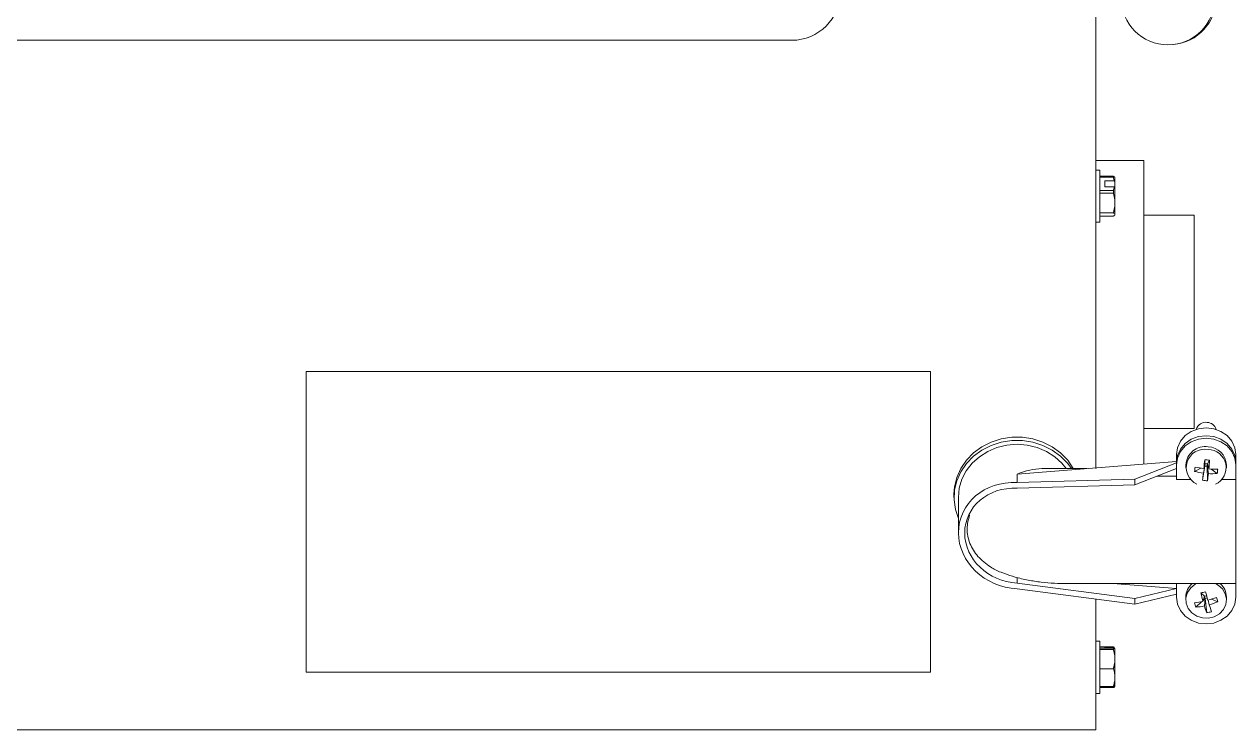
# Model space of a CAD drawing. Extents: x 2.2 to 29, y 8 to 42.7.
# Drawn here: x 16.03 to 25.64, y 8.04 to 13.64 of the extents above; entities that cross this region are included whole.
import ezdxf

# ---------------------------------------------------------------- set-up
doc = ezdxf.new("R2010")
doc.units = 0
doc.header["$LTSCALE"] = 0.5
doc.header["$MEASUREMENT"] = 0
doc.layers.add('OBJ', color=3, linetype='CONTINUOUS')

msp = doc.modelspace()

# ---------------------------------------------------------------- linework, layer by layer
at = {"layer": 'OBJ', "linetype": 'Continuous', "lineweight": 15}
for p, q in [((24.532203, 14.514884), (24.532203, 12.386323)), ((14.245216, 13.513165), (22.120214, 13.513165)), ((24.912204, 12.559885), (24.912204, 11.717671)), ((24.563207, 12.483872), (24.563207, 12.404974)), ((24.671659, 12.434753), (24.563207, 12.434753)), ((24.563207, 12.426183), (24.671659, 12.426183)), ((24.563207, 12.404974), (24.563207, 12.069874)), ((24.603203, 12.397136), (24.677948, 12.397136)), ((24.603203, 12.397136), (24.603203, 12.350006)), ((24.671659, 12.434753), (24.671659, 12.426183)), ((24.683205, 12.426694), (24.683205, 12.391391)), ((24.532203, 12.386323), (24.532203, 10.115693)), ((24.671659, 12.320959), (24.563207, 12.320959)), ((24.563207, 12.301215), (24.671659, 12.301215)), ((24.677948, 12.350006), (24.603203, 12.350006)), ((24.671659, 12.320959), (24.671659, 12.301215)), ((24.683205, 12.391391), (24.683205, 12.344261)), ((24.683205, 12.344261), (24.683205, 12.24895)), ((24.683205, 12.24895), (24.683205, 12.195602)), ((24.563207, 12.143337), (24.671659, 12.143337)), ((24.671659, 12.118998), (24.563207, 12.118998)), ((24.683205, 12.195602), (24.683205, 12.135279)), ((24.683205, 12.135279), (24.683205, 12.127057)), ((25.312207, 12.126888), (25.312207, 11.569575)), ((24.912204, 11.717671), (24.912204, 10.151329)), ((25.312207, 11.569575), (25.312207, 10.432886)), ((18.269707, 10.885982), (23.219704, 10.885982)), ((18.269707, 10.885982), (18.269707, 10.409084)), ((23.219704, 10.885982), (23.219704, 10.409084)), ((18.269707, 10.409084), (18.269707, 8.502777)), ((23.219704, 10.409084), (23.219704, 8.502777)), ((25.172207, 10.226912), (25.172207, 10.163973)), ((25.642201, 10.235693), (25.642201, 10.221466)), ((25.642201, 10.226912), (25.642201, 10.213548)), ((25.642201, 10.213548), (25.642201, 10.180883)), ((25.172207, 10.17182), (23.907204, 10.072125)), ((25.172207, 10.161253), (24.842204, 10.031704)), ((24.842204, 9.986391), (25.172207, 10.115939)), ((25.172207, 10.144956), (25.172207, 10.163973)), ((25.172207, 10.028797), (25.172207, 10.144956)), ((25.315709, 10.093649), (25.364753, 10.119863)), ((25.379593, 10.023343), (25.39602, 10.136573)), ((25.384981, 10.07998), (25.39602, 10.136573)), ((25.397991, 10.155065), (25.388896, 10.116714)), ((25.39326, 10.135097), (25.39602, 10.136573)), ((25.397991, 10.155065), (25.39602, 10.136573)), ((25.416417, 10.134783), (25.39602, 10.136573)), ((25.39694, 10.185881), (25.397991, 10.155065)), ((25.397991, 10.155065), (25.418398, 10.153277)), ((25.416417, 10.134783), (25.418398, 10.153277)), ((25.417468, 10.020025), (25.416417, 10.134783)), ((25.416417, 10.134783), (25.425513, 10.076427)), ((25.42524, 10.12841), (25.416417, 10.134783)), ((25.434815, 10.182561), (25.418398, 10.153277)), ((25.429427, 10.113161), (25.418398, 10.153277)), ((25.495039, 10.077929), (25.447543, 10.112276)), ((25.642089, 10.170771), (25.642089, 10.180883)), ((25.642201, 10.170318), (25.642098, 10.170318)), ((25.642201, 10.170318), (25.642201, 10.180883)), ((25.642201, 10.163973), (25.642201, 10.170318)), ((25.642201, 10.144956), (25.642201, 10.163973)), ((25.642201, 10.144956), (25.642201, 10.028797)), ((23.907204, 10.005657), (23.907204, 10.072125)), ((24.842204, 10.031704), (23.907204, 10.005657)), ((24.842204, 9.986391), (24.842204, 10.031704)), ((25.018117, 10.05545), (25.172207, 10.05545)), ((25.172207, 10.028797), (25.283682, 10.028797)), ((25.530726, 10.028797), (25.642201, 10.028797)), ((25.642201, 10.028797), (25.642201, 9.20404)), ((23.907204, 9.960341), (24.842204, 9.986391)), ((23.907204, 9.208107), (23.907204, 9.252561)), ((24.842204, 9.086781), (23.907204, 9.208107)), ((23.907204, 9.162791), (24.842204, 9.041465)), ((24.668139, 9.20404), (25.172207, 9.164316)), ((25.172207, 9.164316), (24.842204, 9.086781)), ((25.172207, 9.20404), (25.172207, 9.097263)), ((25.365279, 9.130011), (25.394631, 9.104223)), ((25.642201, 9.097263), (25.642201, 9.213422)), ((24.532203, 9.081691), (24.532203, 8.044887)), ((24.842204, 9.041465), (25.172207, 9.119)), ((24.842204, 9.041465), (24.842204, 9.086781)), ((25.325227, 9.017719), (25.371361, 9.060027)), ((25.394631, 9.104223), (25.382231, 9.062317)), ((25.385347, 9.072861), (25.39999, 9.08629)), ((25.392875, 9.026695), (25.39999, 9.08629)), ((25.394631, 9.104223), (25.410898, 9.108217)), ((25.394631, 9.104223), (25.39999, 9.08629)), ((25.416145, 9.090256), (25.39999, 9.08629)), ((25.4124, 8.972399), (25.39999, 9.08629)), ((25.423973, 9.072638), (25.432177, 9.036347)), ((25.499131, 9.060423), (25.448782, 9.079919)), ((24.563207, 8.747682), (24.563207, 8.333681)), ((24.563207, 8.701357), (24.671659, 8.701357)), ((24.671659, 8.691694), (24.563207, 8.691694)), ((24.563207, 8.681392), (24.671659, 8.681392)), ((24.603203, 8.698689), (24.677948, 8.698689)), ((24.603203, 8.698689), (24.603203, 8.694362)), ((24.677948, 8.694362), (24.603203, 8.694362)), ((24.671659, 8.691694), (24.671659, 8.681392)), ((24.683205, 8.689434), (24.683205, 8.685104)), ((24.683205, 8.685104), (24.683205, 8.630751)), ((24.683205, 8.630751), (24.683205, 8.57906)), ((24.683205, 8.57906), (24.683205, 8.481838)), ((24.563207, 8.528419), (24.671659, 8.528419)), ((24.683205, 8.481838), (24.683205, 8.434291)), ((24.671659, 8.38771), (24.563207, 8.38771)), ((24.563207, 8.380008), (24.671659, 8.380008)), ((24.671659, 8.38771), (24.671659, 8.380008)), ((24.683205, 8.434291), (24.683205, 8.391931))]:
    msp.add_line(p, q, dxfattribs=at)
at = {"layer": 'OBJ', "linetype": 'Continuous', "lineweight": 15, "flags": 128}
for points in [[(25.642201, 10.226912), (25.634194, 10.282037), (25.610719, 10.333405), (25.573379, 10.377515), (25.52471, 10.41136), (25.468024, 10.432637), (25.407209, 10.439895), (25.346384, 10.432637), (25.289708, 10.41136), (25.241039, 10.377515), (25.203689, 10.333405), (25.180214, 10.282037), (25.172207, 10.226912)], [(23.407205, 9.912716), (23.411256, 9.970274), (23.429123, 10.045409), (23.460742, 10.116728), (23.505206, 10.182176), (23.561234, 10.239873), (23.627217, 10.288159), (23.701253, 10.325642), (23.781217, 10.351249), (23.864805, 10.364237), (23.949608, 10.364237), (24.033195, 10.351249), (24.113154, 10.325642), (24.187191, 10.288159), (24.253174, 10.239873), (24.309202, 10.182176), (24.353666, 10.116728), (24.354243, 10.115693)], [(23.442203, 9.720798), (23.418427, 9.79189), (23.407656, 9.868127), (23.411256, 9.944916), (23.429123, 10.020053), (23.460742, 10.09137), (23.505206, 10.156818), (23.561234, 10.214517), (23.627217, 10.262802), (23.701253, 10.300284), (23.781217, 10.325891), (23.864805, 10.33888), (23.949608, 10.33888), (24.033195, 10.325891), (24.113154, 10.300284), (24.187191, 10.262802), (24.253174, 10.214517), (24.309202, 10.156818), (24.339094, 10.115693)], [(23.442203, 9.887358), (23.449271, 9.96054), (23.47025, 10.031498), (23.504502, 10.098075), (23.550993, 10.158252), (23.608308, 10.210195), (23.674704, 10.252331), (23.748167, 10.283377), (23.826461, 10.302389), (23.907204, 10.308791), (23.987952, 10.302389), (24.066245, 10.283377), (24.139704, 10.252331), (24.2061, 10.210195), (24.263414, 10.158252), (24.298041, 10.115693)], [(25.172207, 10.163973), (25.180214, 10.219098), (25.203689, 10.270463), (25.241039, 10.314573), (25.289708, 10.348421), (25.346384, 10.369698), (25.407209, 10.376956), (25.468024, 10.369698), (25.52471, 10.348421), (25.573379, 10.314573), (25.610719, 10.270463), (25.634194, 10.219098), (25.642201, 10.163973)], [(25.172207, 10.144956), (25.180214, 10.200078), (25.203689, 10.251446), (25.241039, 10.295556), (25.289708, 10.329404), (25.346384, 10.350681), (25.407209, 10.357937), (25.468024, 10.350681), (25.52471, 10.329404), (25.573379, 10.295556), (25.610719, 10.251446), (25.634194, 10.200078), (25.642201, 10.144956)], [(25.331741, 9.20404), (25.321172, 9.198481), (25.284883, 9.170018), (25.259455, 9.133125), (25.247168, 9.091082), (25.249092, 9.047622), (25.265077, 9.006608), (25.293678, 8.971683), (25.33237, 8.945952), (25.377716, 8.931703), (25.425681, 8.930197), (25.472004, 8.941573), (25.512563, 8.964817), (25.543764, 8.997862), (25.562838, 9.037778), (25.568076, 9.081013), (25.559018, 9.123726), (25.53648, 9.162124), (25.502445, 9.192795), (25.482677, 9.20404)], [(25.172207, 9.097263), (25.180214, 9.042138), (25.203689, 8.990773), (25.241039, 8.946663), (25.289708, 8.912815), (25.346384, 8.891538), (25.407209, 8.88428), (25.468024, 8.891538), (25.52471, 8.912815), (25.573379, 8.946663), (25.610719, 8.990773), (25.634194, 9.042138), (25.642201, 9.097263)]]:
    msp.add_lwpolyline(points, dxfattribs=at)
at = {"layer": 'OBJ', "linetype": 'Continuous', "lineweight": 15}
for centre, radius, start, end in [((22.120215, 13.899075), 0.385909, 270, 0), ((25.10442, 13.849107), 0.3725, 180, 0), ((25.114905, 13.85016), 0.3725, 274.9251865, 0), ((25.40509, 10.401899), 0.081331, 82.9280243, 161.7375281), ((25.411187, 10.403711), 0.078997, 17.4386262, 87.1587554), ((25.40099, 10.136262), 0.155008, 81.9464531, 176.9525265), ((25.41561, 10.137131), 0.152775, 2.7656501, 87.3379388), ((25.395351, 10.124548), 0.14567, 79.1761223, 245.1746856), ((25.421927, 10.123813), 0.143816, 293.9106875, 89.6897386), ((25.658425, 10.074458), 0.343253, 171.0303474, 176.7950749), ((25.448401, 10.583744), 0.507741, 254.8504643, 262.8246916), ((25.472207, 10.851312), 0.739308, 258.0691525, 263.529675), ((31.724399, 9.414934), 6.374253, 173.0532359, 173.6791478), ((25.32516, 9.149464), 1.0389, 83.9411984, 86.0381365), ((23.45433, 10.301408), 1.984048, 354.5555689, 356.5658376), ((25.473262, 10.815969), 0.704174, 266.4309673, 272.0709355), ((25.190821, 10.127815), 0.308281, 350.6874558, 357.1069848), ((28.812886, 9.725303), 3.446204, 174.0927771, 175.0386583), ((25.422676, 10.297288), 0.277312, 261.0624442, 268.9239364), ((24.33499, 10.203189), 1.097866, 350.3961034, 353.3697244), ((25.449817, 10.561342), 0.485524, 267.1306574, 275.3442716), ((25.386398, 9.095636), 0.140206, 129.3602553, 179.3351385), ((25.616754, 8.185095), 0.977806, 102.6866829, 104.9029603), ((26.629575, 9.410652), 1.295069, 192.5152834, 195.6029983), ((33.233291, 11.382681), 8.146346, 195.9869423, 196.4781802), ((25.428619, 9.095936), 0.139595, 0.5446365, 50.7517838), ((25.23405, 9.735511), 0.68931, 276.7673542, 282.4137997), ((25.597661, 9.117287), 0.290059, 193.2097216, 200.0760734), ((25.214095, 9.833604), 0.789379, 285.2354101, 290.3946473), ((25.285966, 9.548079), 0.53221, 285.9455725, 293.6112161), ((29.945581, 10.399158), 4.714665, 196.8015674, 197.500186), ((25.121038, 8.96553), 0.38982, 14.0890034, 19.1967916), ((25.29736, 9.487159), 0.470266, 273.3972186, 281.7188975), ((26.088711, 9.246246), 0.729651, 197.5116139, 202.0436929), ((25.365107, 9.24432), 0.276003, 279.8661414, 287.7235019)]:
    msp.add_arc(centre, radius, start, end, dxfattribs=at)
for centre, major_axis, ratio, start_param, end_param in [((23.907205, 9.650693), (0.392177, 0.392177), 0.63707026, 0.56723201, 1.00356432), ((23.907205, 9.584224), (0.452146, -0.121442), 0.89407266, 1.80647274, 4.94806539), ((23.907205, 9.584224), (0.403528, -0.108384), 0.89407266, 1.80647274, 4.94806539)]:
    msp.add_ellipse(centre, major_axis=major_axis, ratio=ratio, start_param=start_param, end_param=end_param, dxfattribs=at)
for points in [[(24.912204, 12.559885), (24.532203, 12.559885)], [(24.563207, 12.483872), (24.532203, 12.483872)], [(24.683205, 12.426694), (24.671659, 12.434753)], [(24.683205, 12.195602), (24.671659, 12.143337)], [(24.683205, 12.127057), (24.671659, 12.118998)], [(25.312207, 12.126888), (24.912204, 12.126888)], [(24.532203, 12.069874), (24.563207, 12.069874)], [(24.912204, 10.432886), (25.312207, 10.432886)], [(25.642201, 10.235693), (25.642004, 10.235693)], [(25.642201, 10.213548), (25.642089, 10.180883)], [(24.460021, 10.115693), (24.103721, 10.115693)], [(25.246201, 10.144503), (25.246201, 10.122388)], [(25.568207, 10.122388), (25.568207, 10.144503)], [(23.407205, 9.912716), (23.407205, 9.887358)], [(23.442203, 9.887358), (23.442203, 9.607915)], [(24.292208, 9.20404), (25.642201, 9.20404)], [(25.246201, 9.097263), (25.246201, 9.075149)], [(25.568207, 9.075149), (25.568207, 9.097263)], [(24.563207, 8.747682), (24.532203, 8.747682)], [(24.683205, 8.57906), (24.671659, 8.528419)], [(18.269707, 8.502777), (23.219704, 8.502777)], [(24.683205, 8.434291), (24.671659, 8.38771)], [(24.532203, 8.333681), (24.563207, 8.333681)], [(14.657206, 8.044887), (24.532203, 8.044887)]]:
    msp.add_open_spline(points, degree=1, dxfattribs=at)
for points, knots in [([(24.671659, 12.426183), (24.672248, 12.424096), (24.674956, 12.414501), (24.676635, 12.40476), (24.677948, 12.397136)], [0, 0, 0, 0, 0.217425963, 1, 1, 1, 1]), ([(24.677948, 12.397136), (24.678941, 12.396053), (24.680696, 12.394139), (24.682445, 12.392224), (24.683205, 12.391391)], [0, 0, 0, 0, 0.56545127, 1, 1, 1, 1]), ([(24.677948, 12.350006), (24.677896, 12.349627), (24.676538, 12.33986), (24.674051, 12.330223), (24.671659, 12.320959)], [0, 0, 0, 0, 0.03876794, 1, 1, 1, 1]), ([(24.671659, 12.301215), (24.672, 12.300111), (24.677283, 12.283012), (24.680343, 12.265413), (24.683205, 12.24895)], [0, 0, 0, 0, 0.06455267, 1, 1, 1, 1]), ([(24.683205, 12.344261), (24.682445, 12.345094), (24.680696, 12.347009), (24.678941, 12.348924), (24.677948, 12.350006)], [0, 0, 0, 0, 0.43454873, 1, 1, 1, 1]), ([(24.671659, 12.143337), (24.672617, 12.142853), (24.677844, 12.140212), (24.680795, 12.137497), (24.683205, 12.135279)], [0, 0, 0, 0, 0.183274985, 1, 1, 1, 1]), ([(23.530798, 9.746905), (23.521523, 9.711479), (23.502096, 9.637276), (23.527323, 9.521025), (23.592947, 9.414883), (23.683959, 9.340977), (23.75983, 9.29979), (23.800018, 9.287051), (23.810001, 9.283887)], [0, 0, 0, 0, 0.1855458, 0.38864274, 0.59140931, 0.80176491, 0.95075539, 1, 1, 1, 1]), ([(23.809743, 9.283108), (23.836733, 9.273737), (23.896202, 9.25309), (23.993553, 9.230925), (24.098787, 9.214382), (24.198732, 9.205491), (24.263295, 9.204489), (24.292208, 9.20404)], [0, 0, 0, 0, 0.18273154, 0.40263623, 0.61789724, 0.82888871, 1, 1, 1, 1]), ([(24.671659, 8.701357), (24.672248, 8.701166), (24.674957, 8.700285), (24.676635, 8.69939), (24.677948, 8.698689)], [0, 0, 0, 0, 0.21737021, 1, 1, 1, 1]), ([(24.677948, 8.694362), (24.677896, 8.694326), (24.676537, 8.693417), (24.67405, 8.692538), (24.671659, 8.691694)], [0, 0, 0, 0, 0.03874062, 1, 1, 1, 1]), ([(24.671659, 8.681392), (24.672, 8.680322), (24.67728, 8.663752), (24.680341, 8.646701), (24.683205, 8.630751)], [0, 0, 0, 0, 0.06458576, 1, 1, 1, 1]), ([(24.683205, 8.685104), (24.682445, 8.686446), (24.680696, 8.689534), (24.678941, 8.692618), (24.677948, 8.694362)], [0, 0, 0, 0, 0.43453344, 1, 1, 1, 1]), ([(24.671659, 8.528419), (24.672617, 8.525621), (24.677843, 8.510358), (24.680794, 8.494659), (24.683205, 8.481838)], [0, 0, 0, 0, 0.18330129, 1, 1, 1, 1]), ([(24.671659, 8.380008), (24.67405, 8.380862), (24.676537, 8.381751), (24.677896, 8.38264), (24.677948, 8.382674)], [0, 0, 0, 0, 0.96126341, 1, 1, 1, 1]), ([(24.677948, 8.382674), (24.678941, 8.384418), (24.680696, 8.387502), (24.682445, 8.39059), (24.683205, 8.391931)], [0, 0, 0, 0, 0.56546656, 1, 1, 1, 1])]:
    msp.add_open_spline(points, degree=3, knots=knots, dxfattribs=at)

doc.saveas('drawing.dxf')
